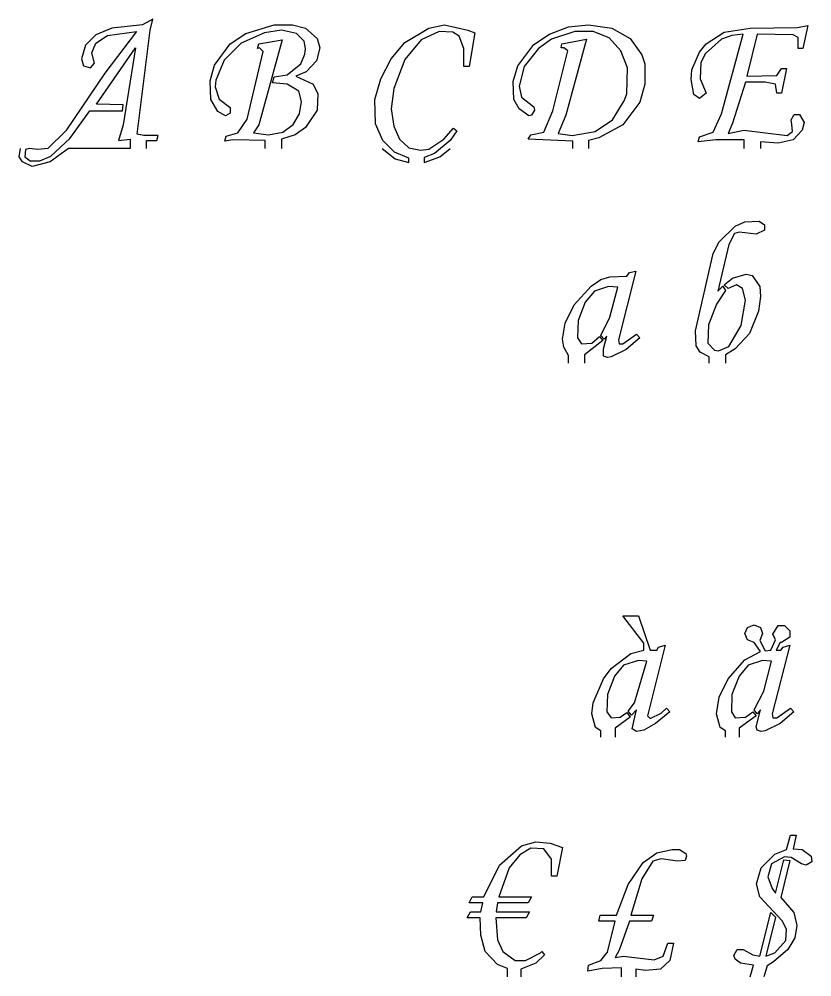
# Model space of a CAD drawing. Extents: x 6502 to 8745, y -442 to 98.
# Drawn here: x 6502 to 6930, y -427 to 89 of the extents above; entities that cross this region are included whole.
import ezdxf

# ---------------------------------------------------------------- set-up
doc = ezdxf.new("R2010")
doc.units = 0
doc.header["$LTSCALE"] = 34.98
doc.header["$MEASUREMENT"] = 0

msp = doc.modelspace()

# ---------------------------------------------------------------- linework, layer by layer
at = {"linetype": 'Continuous'}
for points in [[(6570.993, 19.239), (6570.993, 23.4366), (6576.5898, 23.4366), (6577.2894, 26.235), (6569.5938, 26.235), (6566.0958, 26.9346), (6573.0918, 82.9026), (6574.491, 88.8492), (6568.8942, 85.701), (6552.4536, 83.952), (6543.7086, 80.454), (6538.1118, 74.8572), (6536.013, 67.5114), (6537.0624, 63.6636), (6540.9102, 62.6142), (6543.009, 65.0628), (6541.6098, 70.6596), (6543.7086, 75.9066), (6550.005, 80.1042), (6565.746, 82.203), (6548.6058, 59.8158), (6527.6178, 28.6836), (6517.8234, 19.239), (6512.5764, 18.5394), (6508.029, 19.239), (6505.9302, 18.5394), (6505.5804, 14.6916), (6508.3788, 12.5928), (6513.6258, 12.5928), (6519.5724, 15.0414), (6529.7166, 24.486), (6540.5604, 39.5274), (6558.0504, 39.5274), (6558.4002, 42.6756), (6544.0584, 43.0254), (6565.0464, 73.458), (6558.4002, 31.8318), (6555.9516, 23.4366), (6562.248, 24.1362), (6562.248, 19.239), (6529.017, 19.239), (6519.2226, 11.8932), (6509.4282, 9.4446), (6504.1812, 11.8932), (6502.4322, 14.6916), (6503.1318, 19.239)], [(6635.0064, 19.239), (6635.0064, 23.4366), (6617.5164, 23.7864), (6613.3188, 23.0868), (6614.0184, 25.8852), (6620.3148, 27.6342), (6625.212, 34.98), (6633.957, 71.3592), (6631.8582, 73.458), (6630.8088, 73.1082), (6631.5084, 75.5568), (6644.1012, 77.6556), (6631.5084, 31.8318), (6628.71, 27.6342), (6636.7554, 26.5848), (6644.451, 27.984), (6650.0478, 32.1816), (6653.5458, 37.7784), (6654.5952, 44.4246), (6653.196, 50.0214), (6646.8996, 53.8692), (6638.8542, 54.5688), (6639.9036, 57.717), (6646.8996, 58.7664), (6654.2454, 64.713), (6656.3442, 69.96), (6656.694, 73.1082), (6655.9944, 76.956), (6651.7968, 81.1536), (6643.7514, 82.9026), (6634.6566, 81.5034), (6622.0638, 75.9066), (6612.969, 66.8118), (6608.4216, 55.968), (6608.0718, 52.47), (6610.1706, 45.8238), (6616.1172, 41.2764), (6616.1172, 38.1282), (6613.6686, 36.729), (6609.471, 39.1776), (6605.6232, 45.474), (6605.2734, 55.6182), (6607.722, 64.0134), (6616.1172, 75.5568), (6624.5124, 81.1536), (6639.9036, 85.701), (6649.698, 85.701), (6656.694, 83.952), (6662.9904, 78.3552), (6664.3896, 73.458), (6662.6406, 66.462), (6657.0438, 60.5154), (6651.447, 58.0668), (6660.8916, 53.8692), (6663.3402, 48.6222), (6662.9904, 39.8772), (6656.694, 30.4326), (6651.0972, 26.5848), (6643.7514, 24.1362), (6643.7514, 19.239)], [(6697.9704, 19.239), (6704.9664, 13.6422), (6712.3122, 11.5434), (6712.3122, 13.992), (6704.6166, 17.1402), (6698.3202, 23.4366), (6694.4724, 32.5314), (6694.1226, 45.474), (6697.2708, 56.6676), (6702.8676, 67.5114), (6710.2134, 76.2564), (6723.156, 83.952), (6731.5512, 85.701), (6744.144, 82.9026), (6747.9918, 81.5034), (6744.8436, 63.3138), (6742.0452, 63.3138), (6742.0452, 73.1082), (6739.5966, 79.7544), (6736.0986, 81.8532), (6728.7528, 82.203), (6718.9584, 77.6556), (6710.2134, 67.1616), (6704.2668, 51.4206), (6702.8676, 40.5768), (6704.2668, 31.1322), (6707.415, 24.1362), (6712.3122, 19.5888), (6718.6086, 18.1896), (6723.156, 18.8892), (6731.2014, 24.1362), (6736.4484, 30.0828), (6738.1974, 28.6836), (6734.6994, 23.4366), (6726.3042, 16.4406), (6720.7074, 14.3418), (6720.7074, 11.5434), (6729.1026, 14.6916), (6734.6994, 19.239)], [(6800.8116, 19.239), (6800.8116, 23.0868), (6776.6754, 24.1362), (6778.0746, 26.5848), (6785.0706, 27.984), (6789.9678, 39.5274), (6798.0132, 71.709), (6795.9144, 73.458), (6794.5152, 73.458), (6794.865, 75.5568), (6808.1574, 78.0054), (6796.9638, 37.0788), (6792.7662, 27.2844), (6800.4618, 26.235), (6812.7048, 28.3338), (6822.1494, 34.6302), (6828.4458, 44.7744), (6829.845, 48.6222), (6830.1948, 62.6142), (6826.6968, 71.709), (6820.4004, 78.705), (6811.6554, 82.203), (6801.861, 82.203), (6789.2682, 78.0054), (6782.2722, 73.1082), (6774.5766, 63.3138), (6771.7782, 52.8198), (6773.1774, 46.8732), (6779.8236, 41.6262), (6780.1734, 39.8772), (6778.4244, 37.0788), (6777.0252, 36.729), (6771.7782, 40.5768), (6768.9798, 45.474), (6768.63, 55.2684), (6771.0786, 63.6636), (6779.8236, 75.207), (6788.2188, 80.8038), (6798.363, 84.6516), (6809.2068, 85.701), (6821.7996, 83.952), (6831.594, 78.3552), (6837.8904, 69.6102), (6839.6394, 64.713), (6839.6394, 53.8692), (6836.841, 44.0748), (6827.7462, 31.8318), (6814.8036, 24.8358), (6809.2068, 23.4366), (6809.2068, 19.239)], [(6893.1588, 19.239), (6893.1588, 23.7864), (6877.7676, 23.7864), (6868.323, 22.737), (6869.0226, 25.5354), (6876.3684, 27.984), (6880.9158, 37.7784), (6892.4592, 80.8038), (6886.5126, 80.1042), (6880.9158, 78.0054), (6872.1708, 70.3098), (6869.7222, 65.4126), (6869.3724, 56.6676), (6872.5206, 48.972), (6869.0226, 46.1736), (6865.8744, 48.2724), (6864.4752, 56.3178), (6864.825, 61.5648), (6869.0226, 71.0094), (6872.5206, 75.5568), (6882.315, 81.8532), (6896.307, 83.952), (6921.8424, 84.3018), (6927.4392, 85.3512), (6924.6408, 73.1082), (6922.1922, 73.1082), (6922.1922, 79.0548), (6919.3938, 80.454), (6900.1548, 80.8038), (6894.558, 58.0668), (6910.6488, 58.4166), (6913.0974, 62.2644), (6915.8958, 62.2644), (6913.0974, 48.972), (6910.6488, 48.972), (6909.9492, 53.8692), (6904.3524, 54.9186), (6893.8584, 54.9186), (6886.8624, 32.8812), (6884.4138, 27.2844), (6892.809, 29.0334), (6916.2456, 26.235), (6919.044, 28.3338), (6918.6942, 32.1816), (6918.3444, 34.6302), (6920.0934, 37.4286), (6922.8918, 37.4286), (6925.3404, 33.231), (6924.291, 29.0334), (6919.3938, 23.7864), (6911.3484, 22.0374), (6901.9038, 22.737), (6901.9038, 19.239)], [(6874.2696, -96.5448), (6874.2696, -93.0468), (6869.3724, -90.5982), (6867.2736, -87.1002), (6866.9238, -79.0548), (6876.3684, -37.4286), (6879.5166, -31.1322), (6888.2616, -22.737), (6893.5086, -20.2884), (6901.2042, -19.9386), (6904.0026, -22.0374), (6904.0026, -24.8358), (6899.4552, -26.9346), (6890.3604, -25.8852), (6887.9118, -26.5848), (6884.7636, -32.5314), (6878.817, -57.717), (6881.6154, -54.9186), (6883.0146, -57.3672), (6878.1174, -64.713), (6873.9198, -75.9066), (6873.57, -85.701), (6877.068, -89.5488), (6879.1668, -89.8986), (6884.7636, -87.45), (6891.4098, -76.2564), (6893.8584, -62.6142), (6892.1094, -56.3178), (6888.9612, -54.219), (6884.4138, -56.3178), (6882.315, -54.219), (6886.8624, -50.721), (6894.2082, -48.6222), (6897.3564, -49.3218), (6901.554, -55.2684), (6901.9038, -60.5154), (6900.8544, -68.5608), (6895.9572, -80.454), (6888.2616, -88.8492), (6883.0146, -91.9974), (6883.0146, -96.5448)], [(6798.363, -96.5448), (6798.363, -92.3472), (6795.9144, -87.7998), (6795.2148, -83.6022), (6796.614, -74.8572), (6801.5112, -65.0628), (6810.606, -54.9186), (6815.853, -51.4206), (6820.7502, -50.0214), (6829.845, -49.6716), (6831.2442, -47.5728), (6834.7422, -46.8732), (6825.2976, -83.952), (6825.6474, -86.0508), (6827.7462, -86.0508), (6835.092, -80.8038), (6836.841, -82.9026), (6829.4952, -89.199), (6821.4498, -93.0468), (6819.351, -93.3966), (6817.2522, -92.697), (6817.2522, -88.8492), (6819.0012, -81.8532), (6817.602, -83.6022), (6815.853, -81.5034), (6820.7502, -71.709), (6824.9478, -55.6182), (6820.0506, -55.2684), (6812.355, -57.717), (6807.4578, -63.6636), (6803.61, -73.458), (6803.2602, -82.9026), (6805.359, -86.0508), (6810.9558, -85.701), (6815.1534, -82.203), (6816.9024, -84.3018), (6807.108, -91.9974), (6807.108, -96.5448)], [(6815.853, -298.0296), (6815.853, -294.5316), (6813.0546, -292.7826), (6810.9558, -285.4368), (6811.6554, -279.4902), (6817.2522, -266.5476), (6821.4498, -260.9508), (6831.9438, -252.9054), (6838.9398, -251.1564), (6838.9398, -247.3086), (6827.7462, -232.617), (6836.1414, -232.617), (6842.4378, -251.1564), (6845.9358, -251.1564), (6846.9852, -249.4074), (6850.4832, -248.358), (6841.0386, -286.4862), (6842.4378, -287.8854), (6848.3844, -285.087), (6851.1828, -282.2886), (6852.9318, -284.3874), (6845.2362, -290.6838), (6838.9398, -294.1818), (6835.092, -294.8814), (6832.6434, -293.4822), (6835.092, -283.338), (6832.2936, -286.1364), (6830.5446, -284.0376), (6834.0426, -279.4902), (6840.6888, -257.103), (6836.1414, -256.7532), (6828.096, -259.2018), (6823.1988, -265.1484), (6819.351, -274.9428), (6819.0012, -284.3874), (6821.4498, -287.5356), (6826.347, -287.1858), (6829.845, -284.7372), (6831.594, -287.1858), (6823.5486, -293.1324), (6823.5486, -298.0296)], [(6883.0146, -298.0296), (6883.0146, -294.5316), (6880.2162, -292.7826), (6878.1174, -285.4368), (6879.5166, -276.342), (6884.4138, -266.5476), (6893.5086, -256.4034), (6901.9038, -251.856), (6898.4058, -246.9588), (6894.9078, -245.5596), (6893.5086, -242.0616), (6894.9078, -238.9134), (6898.4058, -237.5142), (6901.9038, -238.9134), (6902.9532, -242.0616), (6901.554, -245.9094), (6904.3524, -251.5062), (6907.5006, -251.1564), (6909.9492, -245.5596), (6908.55, -242.4114), (6911.3484, -237.864), (6914.8464, -237.864), (6917.6448, -240.6624), (6917.6448, -244.1604), (6913.0974, -246.9588), (6912.3978, -246.9588), (6910.299, -251.1564), (6912.7476, -251.1564), (6914.1468, -249.4074), (6917.6448, -248.358), (6908.2002, -285.4368), (6908.55, -287.5356), (6910.6488, -287.5356), (6917.9946, -282.2886), (6919.7436, -284.3874), (6912.3978, -290.6838), (6904.3524, -294.5316), (6902.2536, -294.8814), (6900.1548, -294.1818), (6899.4552, -292.4328), (6901.9038, -283.338), (6900.1548, -285.4368), (6898.4058, -283.338), (6903.6528, -273.1938), (6907.8504, -257.103), (6902.9532, -256.7532), (6895.2576, -259.2018), (6890.3604, -265.1484), (6886.5126, -274.9428), (6886.1628, -284.3874), (6888.2616, -287.5356), (6893.8584, -287.1858), (6897.7062, -284.3874), (6899.4552, -286.4862), (6890.3604, -293.1324), (6890.3604, -298.0296)], [(6765.4818, -427.1058), (6765.4818, -422.5584), (6760.2348, -420.4596), (6753.5886, -413.4636), (6751.14, -404.7186), (6750.7902, -395.274), (6743.7942, -395.274), (6745.5432, -392.1258), (6751.14, -392.1258), (6752.1894, -387.2286), (6744.8436, -387.2286), (6746.5926, -384.0804), (6752.889, -384.0804), (6761.2842, -366.9402), (6773.1774, -356.4462), (6780.873, -354.3474), (6788.5686, -355.047), (6795.2148, -357.4956), (6792.0666, -372.8868), (6789.2682, -372.8868), (6789.2682, -363.792), (6785.0706, -358.1952), (6778.0746, -357.8454), (6772.128, -361.3434), (6766.5312, -368.3394), (6760.9344, -384.0804), (6778.4244, -384.0804), (6776.6754, -387.2286), (6760.2348, -387.2286), (6759.5352, -392.1258), (6777.375, -392.1258), (6775.626, -395.274), (6759.1854, -395.274), (6760.2348, -407.1672), (6763.0332, -413.4636), (6769.6794, -418.3608), (6775.2762, -418.3608), (6783.3216, -414.1632), (6784.0212, -413.4636), (6785.4204, -415.2126), (6780.873, -419.76), (6772.8276, -422.9082), (6772.8276, -427.1058)], [(6896.307, -427.1058), (6898.056, -420.8094), (6891.06, -419.76), (6888.2616, -417.6612), (6887.562, -415.5624), (6889.311, -412.4142), (6892.4592, -412.4142), (6897.7062, -415.2126), (6901.554, -415.9122), (6907.5006, -392.4756), (6909.9492, -394.9242), (6904.7022, -415.9122), (6909.5994, -414.1632), (6915.546, -407.517), (6915.8958, -401.5704), (6913.797, -397.023), (6901.554, -384.0804), (6899.805, -377.0844), (6902.2536, -368.3394), (6909.5994, -360.9936), (6915.8958, -358.545), (6917.9946, -350.8494), (6921.1428, -350.8494), (6919.3938, -358.1952), (6924.291, -358.545), (6929.1882, -362.043), (6929.538, -365.1912), (6926.3898, -366.9402), (6923.9412, -366.2406), (6918.3444, -362.7426), (6914.8464, -362.3928), (6907.8504, -366.2406), (6905.7516, -373.2366), (6908.2002, -379.533), (6909.9492, -381.9816), (6914.4966, -364.1418), (6917.6448, -364.4916), (6912.7476, -384.4302), (6919.7436, -392.4756), (6921.4926, -399.4716), (6920.4432, -406.1178), (6916.5954, -412.4142), (6908.8998, -419.0604), (6905.4018, -421.1592), (6903.6528, -427.1058)], [(6827.0466, -427.1058), (6827.0466, -422.2086), (6816.5526, -422.5584), (6808.857, -423.9576), (6809.2068, -420.8094), (6815.853, -418.3608), (6819.351, -413.8134), (6823.5486, -397.023), (6814.8036, -397.023), (6815.5032, -393.8748), (6824.2482, -393.8748), (6830.5446, -377.4342), (6838.59, -365.541), (6845.9358, -360.294), (6854.331, -358.545), (6858.1788, -358.545), (6861.6768, -360.6438), (6862.0266, -362.043), (6861.327, -364.4916), (6857.1294, -364.8414), (6848.3844, -363.4422), (6843.837, -364.8414), (6837.8904, -374.286), (6831.9438, -393.8748), (6844.1868, -393.8748), (6843.1374, -397.023), (6831.2442, -397.023), (6825.6474, -412.764), (6823.5486, -416.6118), (6828.096, -415.9122), (6844.5366, -418.011), (6849.4338, -415.9122), (6851.8824, -408.9162), (6855.0306, -408.9162), (6852.9318, -418.3608), (6848.0346, -422.9082), (6839.9892, -423.6078), (6834.7422, -422.9082), (6834.7422, -427.1058)]]:
    msp.add_lwpolyline(points, dxfattribs=at)

doc.saveas('drawing.dxf')
